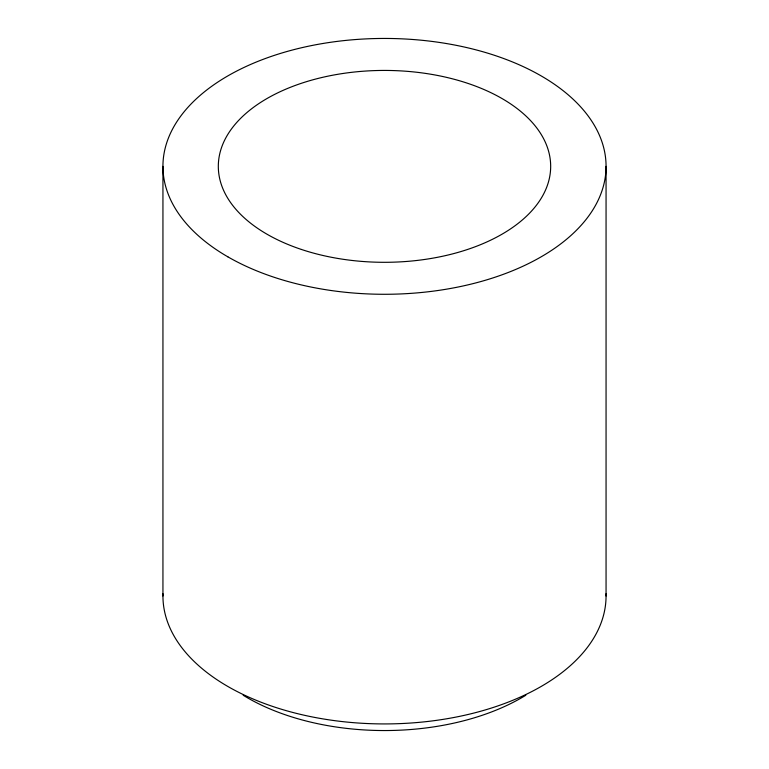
<?xml version="1.0" encoding="UTF-8"?>
<svg xmlns="http://www.w3.org/2000/svg" width="769" height="769" viewBox="0 0 769 769"><rect width="100%" height="100%" fill="white"/><g stroke="black" fill="none" stroke-linecap="round" stroke-linejoin="round"><path stroke-width="1.15" d="M606.059 166.364L606.059 596.013M162.941 166.364L162.941 596.013M606.02 593.726A221.559 127.914 0 0 1 384.5 723.927A221.559 127.914 0 0 1 162.98 593.726M525.833 695.234A193.865 111.928 0 0 1 243.167 695.234M301.419 249.454A166.171 95.933 0 0 0 550.671 166.364A166.171 95.933 0 0 0 301.419 83.283A166.171 95.933 0 0 0 301.419 249.454M227.835 256.817A221.559 127.914 0 0 0 598.513 199.469A221.559 127.914 0 0 0 327.152 42.804A221.559 127.914 0 0 0 227.835 256.817"/></g></svg>
